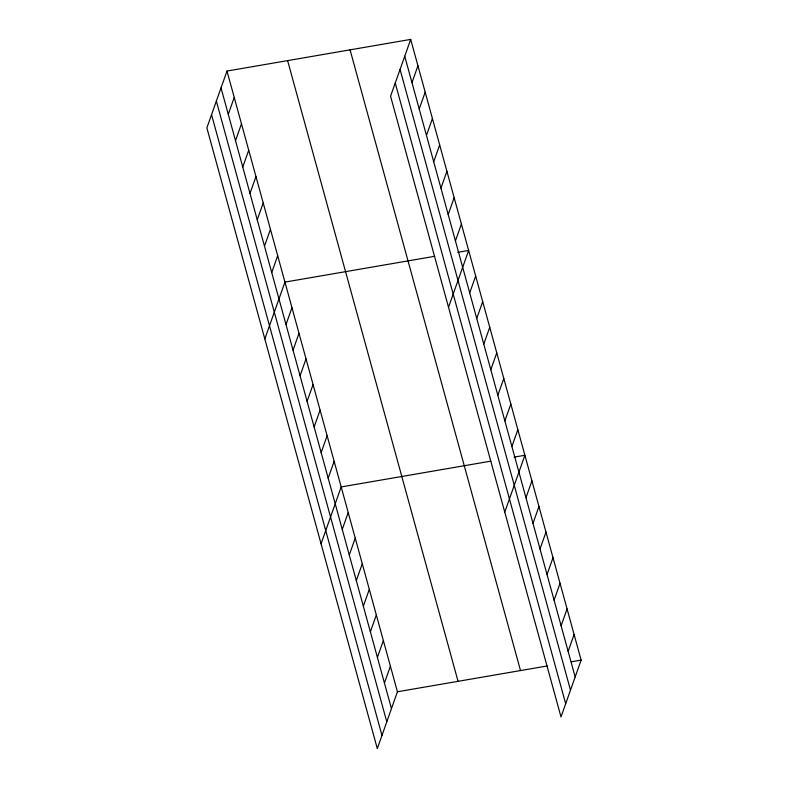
<?xml version="1.0" encoding="UTF-8"?>
<svg xmlns="http://www.w3.org/2000/svg" width="788" height="788" viewBox="0 0 788 788"><rect width="100%" height="100%" fill="white"/><g stroke="black" fill="none" stroke-linecap="round" stroke-linejoin="round"><path stroke-width="1.18" d="M226.993 71.058L206.87 127.883L377.304 748.6L397.428 691.775L226.993 71.058L410.696 39.4L581.13 660.117L561.007 716.942L390.572 96.225L410.696 39.4M228.264 114.29L234.233 97.436M235.513 140.668L241.473 123.824M242.753 167.046L248.722 150.203M249.993 193.424L255.962 176.581M257.243 219.803L263.212 202.959M264.482 246.191L270.451 229.338M271.732 272.569L277.691 255.726M264.817 338.929L284.941 282.104L434.7 256.297M286.005 324.548L291.964 307.704M293.038 350.158L298.997 333.314M300.061 375.758L306.03 358.914M411.976 82.622L417.935 65.778M307.093 401.368L313.063 384.524M419.216 109.01L425.185 92.157M314.126 426.968L320.095 410.124M426.466 135.388L432.425 118.545M321.159 452.578L327.119 435.725M433.705 161.767L439.674 144.923M328.182 478.178L334.151 461.335M440.945 188.145L446.914 171.301M321.061 543.769L341.184 486.935L490.944 461.128M448.195 214.523L454.154 197.68M342.248 529.388L348.217 512.545M455.434 240.911L461.404 224.058M349.281 554.988L355.24 538.145M448.52 307.271L468.643 250.446L457.729 252.327M356.314 580.598L362.273 563.755M469.707 292.89L475.676 276.046M363.337 606.199L369.306 589.355M476.74 318.5L482.709 301.656M370.37 631.809L376.339 614.955M483.773 344.1L489.742 327.256M377.403 657.409L383.362 640.565M490.806 369.71L496.765 352.857M384.436 683.009L390.395 666.165M497.829 395.31L503.798 378.467M504.862 420.91L510.831 404.067M511.895 446.52L517.864 429.677M504.763 512.101L524.887 455.277L513.983 457.158M525.96 497.73L531.92 480.887M532.984 523.33L538.953 506.487M540.016 548.94L545.986 532.087M547.049 574.541L553.009 557.697M554.082 600.141L560.041 583.297M561.105 625.751L567.074 608.907M568.138 651.351L574.107 634.507M397.428 691.775L547.187 665.968M571.438 661.782L581.13 660.117M404.727 56.243L575.171 676.961M400.058 69.442L570.502 690.15M395.241 83.035L565.685 703.743M350.069 49.851L520.513 670.558M287.61 60.607L458.055 681.325M221.024 87.901L391.459 708.619M216.355 101.1L386.79 721.808M211.539 114.693L381.973 735.401"/></g></svg>
